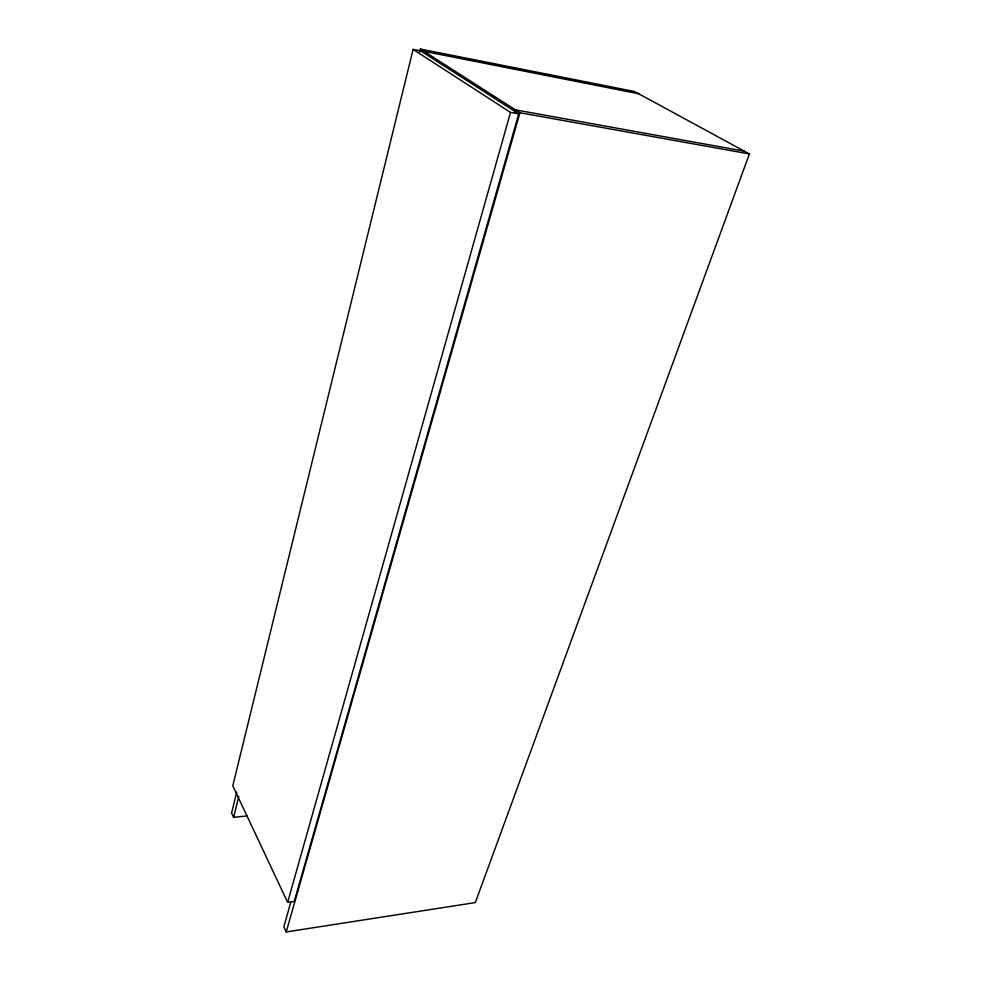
<?xml version="1.0" encoding="UTF-8"?>
<svg xmlns="http://www.w3.org/2000/svg" width="981" height="981" viewBox="0 0 981 981"><rect width="100%" height="100%" fill="white"/><g stroke="black" fill="none" stroke-linecap="round" stroke-linejoin="round"><path stroke-width="1.47" d="M413.099 49.381L232.791 785.769L287.641 902.348L294.288 901.392L518.728 113.857L420.677 50.877L413.099 49.381L510.525 112.398L518.728 113.857M236.728 792.194L231.59 813.004L233.588 817.357L247.286 815.873M419.709 52.018L420.444 49.05L634.56 91.515L749.41 153.943L475.331 902.581L286.219 931.95L283.84 926.763L290.94 901.698M233.588 817.357L238.763 796.535M287.641 902.348L510.525 112.398M514.62 112.827L515.454 109.872L744.309 151.16M286.219 931.95L519.93 112.741L420.444 49.05M519.93 112.741L749.41 153.943M423.976 51.319L638.692 93.759"/></g></svg>
